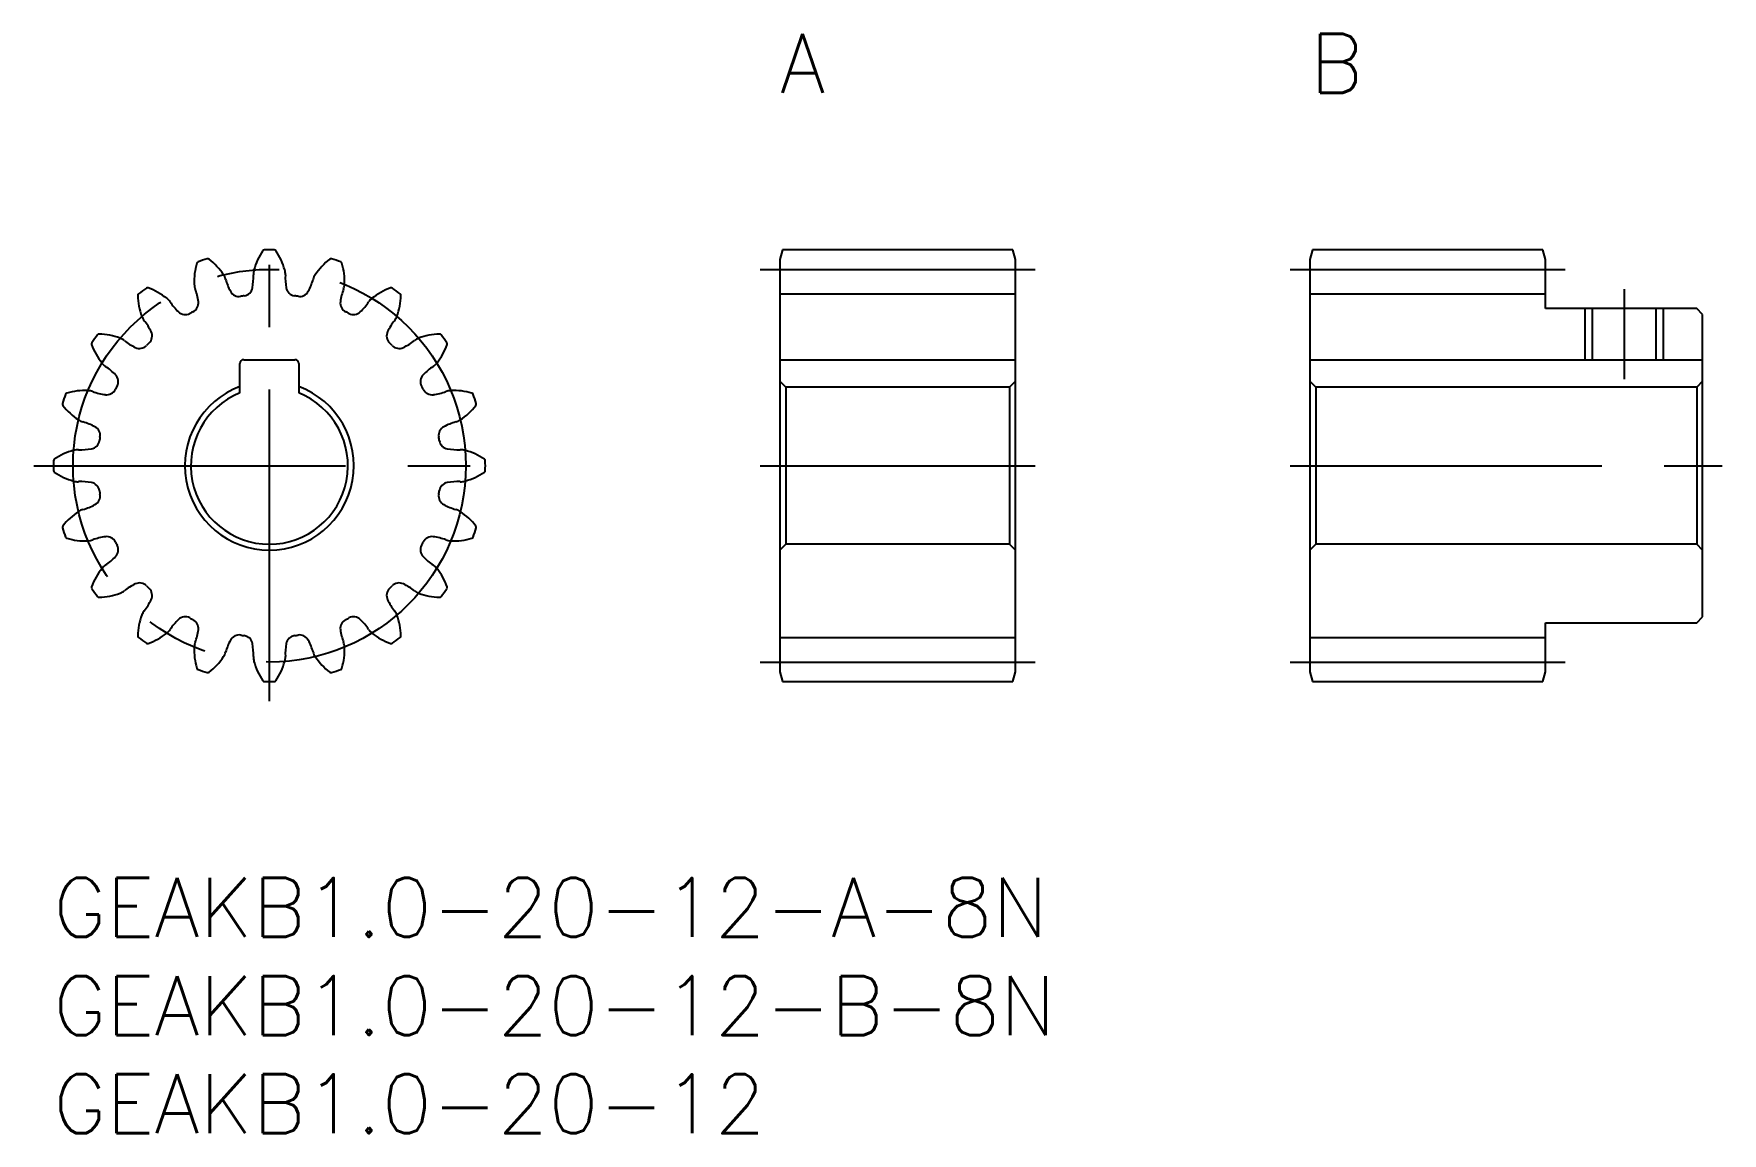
# Model space of a CAD drawing. Extents: x -1 to 85, y -13 to 43.
import ezdxf

# ---------------------------------------------------------------- set-up
doc = ezdxf.new("R2010")
doc.units = 0
doc.header["$LTSCALE"] = 0.5
doc.linetypes.add('CENTER', pattern=[50.8, 31.75, -6.35, 6.35, -6.35])
for name, color, linetype in [('MSM_CENTER', 1, 'CENTER'), ('MSM_CONTINUOUS', 7, 'CONTINUOUS'), ('MSM_NARROW', 5, 'CONTINUOUS'), ('MSM_PART_NUMBER', 7, 'CONTINUOUS')]:
    doc.layers.add(name, color=color, linetype=linetype)
doc.styles.get("Standard").update_dxf_attribs({"font": 'txt.shx', "height": 1, "bigfont": 'bigfont.shx'})

# ---------------------------------------------------------------- blocks, each defined once
blk = doc.blocks.new('*U3')
at = {"layer": 'MSM_PART_NUMBER'}
blk.add_text('GEAKB1.0-20-12-B-8N', height=3, dxfattribs=at).set_placement((0, -8))
blk = doc.blocks.new('*U4')
at = {"layer": 'MSM_PART_NUMBER'}
blk.add_text('GEAKB1.0-20-12-A-8N', height=3, dxfattribs=at).set_placement((0, -3))
blk = doc.blocks.new('*U5')
at = {"layer": 'MSM_PART_NUMBER'}
blk.add_text('A', height=3, dxfattribs=at).set_placement((37, 40))
blk = doc.blocks.new('*U6')
at = {"layer": 'MSM_PART_NUMBER'}
blk.add_text('B', height=3, dxfattribs=at).set_placement((64, 40))
blk = doc.blocks.new('*U7')
at = {"layer": 'MSM_PART_NUMBER'}
blk.add_text('GEAKB1.0-20-12', height=3, dxfattribs=at).set_placement((0, -13))

msp = doc.modelspace()

# ---------------------------------------------------------------- linework, layer by layer
at = {"layer": 'MSM_CENTER'}
for p, q in [((11, 9), (11, 33)), ((36, 31), (50, 31)), ((63, 31), (77, 31)), ((80, 30), (80, 25.4)), ((-1, 21), (23, 21)), ((36, 21), (50, 21)), ((63, 21), (85, 21)), ((36, 11), (50, 11)), ((63, 11), (77, 11))]:
    msp.add_line(p, q, dxfattribs=at)
msp.add_circle((11, 21), 10, dxfattribs=at)
at = {"layer": 'MSM_CONTINUOUS'}
for p, q in [((37.134, 32), (37, 31.5)), ((48.866, 32), (37.134, 32)), ((49, 31.5), (48.866, 32)), ((64.134, 32), (64, 31.5)), ((75.866, 32), (64.134, 32)), ((76, 31.5), (75.866, 32)), ((37, 31.5), (37, 10.5)), ((49, 10.5), (49, 31.5)), ((64, 31.5), (64, 10.5)), ((76, 29), (76, 31.5)), ((37, 29.75), (49, 29.75)), ((64, 29.75), (76, 29.75)), ((83.7, 29), (76, 29)), ((78.379, 29), (78.379, 26.4)), ((81.621, 29), (81.621, 26.4)), ((84, 28.7), (83.7, 29)), ((84, 13.3), (84, 28.7)), ((9.5, 24.708), (9.5, 26.2)), ((9.7, 26.4), (12.3, 26.4)), ((12.5, 26.2), (12.5, 24.708)), ((37, 26.4), (49, 26.4)), ((64, 26.4), (84, 26.4)), ((37.3, 25), (37, 25.3)), ((37.3, 25), (37.3, 17)), ((48.7, 25), (37.3, 25)), ((49, 25.3), (48.7, 25)), ((48.7, 25), (48.7, 17)), ((64.3, 25), (64, 25.3)), ((64.3, 25), (64.3, 17)), ((83.7, 25), (64.3, 25)), ((84, 25.3), (83.7, 25)), ((83.7, 25), (83.7, 17)), ((37.3, 17), (37, 16.7)), ((48.7, 17), (37.3, 17)), ((49, 16.7), (48.7, 17)), ((64.3, 17), (64, 16.7)), ((83.7, 17), (64.3, 17)), ((84, 16.7), (83.7, 17)), ((76, 10.5), (76, 13)), ((76, 13), (83.7, 13)), ((83.7, 13), (84, 13.3)), ((37, 12.25), (49, 12.25)), ((64, 12.25), (76, 12.25)), ((37, 10.5), (37.134, 10)), ((48.866, 10), (49, 10.5)), ((64, 10.5), (64.134, 10)), ((75.866, 10), (76, 10.5)), ((37.134, 10), (48.866, 10)), ((64.134, 10), (75.866, 10))]:
    msp.add_line(p, q, dxfattribs=at)
for centre, radius, start, end in [((13.428, 30.078), 3.333, 145.76897, 164.5), ((10.754, 31.897), 0.1, 91.2918, 145.76897), ((11, 21), 11, 88.7082, 91.2918), ((11.246, 31.897), 0.1, 34.23103, 88.7082), ((8.572, 30.078), 3.333, 15.5, 34.23103), ((10.503, 30.384), 3.333, 163.76897, 182.5), ((7.399, 31.288), 0.1, 109.2918, 163.76897), ((11, 21), 11, 106.7082, 109.2918), ((7.866, 31.44), 0.1, 52.23107, 106.7082), ((5.886, 28.884), 3.333, 33.5, 52.23103), ((11, 30.752), 0.814, 164.5, 182.21483), ((11, 30.752), 0.814, 357.78517, 15.5), ((16.114, 28.884), 3.333, 127.76897, 146.5), ((14.134, 31.44), 0.1, 73.2918, 127.76897), ((11, 21), 11, 70.7082, 73.2918), ((14.601, 31.288), 0.1, 16.23103, 70.7082), ((11.497, 30.384), 3.333, 357.5, 16.23103), ((7.987, 30.274), 0.814, 182.5, 200.21483), ((7.987, 30.274), 0.814, 15.78517, 33.5), ((11.73, 31.335), 3.077, 195.82519, 208.11594), ((7.112, 30.603), 3.077, 349.88406, 2.17481), ((14.888, 30.603), 3.077, 177.82519, 190.11594), ((10.27, 31.335), 3.077, 331.88406, 344.17481), ((14.013, 30.274), 0.814, 146.5, 164.21483), ((14.013, 30.274), 0.814, 339.78517, 357.5), ((4.396, 29.672), 0.1, 127.2918, 181.76897), ((7.628, 29.771), 3.333, 181.76897, 200.5), ((11, 21), 11, 124.7082, 127.2918), ((4.794, 29.96), 0.1, 70.23103, 124.7082), ((3.7, 26.918), 3.333, 51.5, 70.23103), ((5.268, 28.889), 0.814, 33.78517, 51.5), ((8.501, 31.055), 3.077, 213.82519, 226.11594), ((6.887, 29.285), 0.5, 296.40107, 7.88406), ((4.334, 28.932), 3.077, 7.88406, 20.17481), ((9.458, 30.12), 0.5, 208.11594, 279.59893), ((11, 21), 8.75, 98.40107, 99.59893), ((9.649, 30.151), 0.5, 278.40107, 349.88406), ((12.351, 30.151), 0.5, 190.11594, 261.59893), ((11, 21), 8.75, 80.40107, 81.59893), ((12.542, 30.12), 0.5, 260.40107, 331.88406), ((15.113, 29.285), 0.5, 172.11594, 243.59893), ((17.666, 28.932), 3.077, 159.82519, 172.11594), ((13.499, 31.055), 3.077, 313.88406, 326.17481), ((16.732, 28.889), 0.814, 128.5, 146.21483), ((18.3, 26.918), 3.333, 109.76897, 128.5), ((17.206, 29.96), 0.1, 55.2918, 109.76897), ((11, 21), 11, 52.7082, 55.2918), ((14.372, 29.771), 3.333, 339.5, 358.23103), ((17.604, 29.672), 0.1, 358.231, 52.7082), ((5.268, 28.889), 0.814, 200.5, 218.21483), ((2.21, 26.484), 3.077, 25.88406, 38.17481), ((6.715, 29.197), 0.5, 226.11594, 297.59893), ((11, 21), 8.75, 116.40107, 117.59893), ((11, 21), 8.75, 62.40107, 63.59893), ((15.285, 29.197), 0.5, 242.40107, 313.88406), ((19.79, 26.484), 3.077, 141.82519, 154.11594), ((16.732, 28.889), 0.814, 321.78517, 339.5), ((11, 21), 11, 142.7082, 145.2918), ((2.328, 27.604), 0.1, 88.23103, 142.7082), ((2.229, 24.372), 3.333, 69.5, 88.23103), ((4.528, 27.609), 0.5, 314.40107, 25.88406), ((17.472, 27.609), 0.5, 154.11594, 225.59893), ((19.771, 24.372), 3.333, 91.76897, 110.5), ((19.672, 27.604), 0.1, 37.2918, 91.76897), ((11, 21), 11, 34.7082, 37.2918), ((2.04, 27.206), 0.1, 145.2918, 199.76897), ((5.082, 28.3), 3.333, 199.76897, 218.5), ((3.111, 26.732), 0.814, 51.78517, 69.5), ((5.516, 29.79), 3.077, 231.82519, 244.11594), ((4.391, 27.472), 0.5, 244.11594, 315.59893), ((11, 21), 8.75, 134.40107, 135.59893), ((11, 21), 8.75, 44.40107, 45.59893), ((17.609, 27.472), 0.5, 224.40107, 295.88406), ((16.484, 29.79), 3.077, 295.88406, 308.17481), ((18.889, 26.732), 0.814, 110.5, 128.21483), ((16.918, 28.3), 3.333, 321.5, 340.23103), ((19.96, 27.206), 0.1, 340.23103, 34.7082), ((3.111, 26.732), 0.814, 218.5, 236.21483), ((0.945, 23.499), 3.077, 43.88406, 56.17481), ((9.7, 26.2), 0.2, 90, 180), ((12.3, 26.2), 0.2, 0, 90), ((21.055, 23.499), 3.077, 123.82519, 136.11594), ((18.889, 26.732), 0.814, 303.78517, 321.5), ((2.803, 25.285), 0.5, 332.40107, 43.88406), ((11, 21), 8.75, 152.40107, 153.59893), ((11, 21), 4.3, 110.41621, 69.58379), ((19.197, 25.285), 0.5, 136.11594, 207.59891), ((11, 21), 8.75, 26.40107, 27.59893), ((0.56, 24.134), 0.1, 163.2918, 217.76897), ((11, 21), 11, 160.7082, 163.2918), ((0.712, 24.601), 0.1, 106.23103, 160.7082), ((1.616, 21.497), 3.333, 87.5, 106.23103), ((1.726, 24.013), 0.814, 69.78517, 87.5), ((3.068, 27.666), 3.077, 249.82519, 262.11594), ((2.715, 25.113), 0.5, 262.11594, 333.59893), ((11, 21), 4, 112.02431, 67.97569), ((19.285, 25.113), 0.5, 206.40107, 277.88406), ((18.932, 27.666), 3.077, 277.88406, 290.17481), ((20.274, 24.013), 0.814, 92.5, 110.21483), ((20.384, 21.497), 3.333, 73.76897, 92.5), ((21.288, 24.601), 0.1, 19.2918, 73.76897), ((11, 21), 11, 16.7082, 19.2918), ((21.44, 24.134), 0.1, 322.231, 16.7082), ((3.116, 26.114), 3.333, 217.76897, 236.5), ((1.726, 24.013), 0.814, 236.5, 254.21483), ((0.665, 20.27), 3.077, 61.88406, 74.17481), ((21.335, 20.27), 3.077, 105.82519, 118.11594), ((20.274, 24.013), 0.814, 285.78517, 303.5), ((18.884, 26.114), 3.333, 303.5, 322.23103), ((1.88, 22.542), 0.5, 350.40107, 61.88406), ((11, 21), 8.75, 170.40107, 171.59893), ((20.12, 22.542), 0.5, 118.11594, 189.59893), ((11, 21), 8.75, 8.40107, 9.59893), ((1.922, 18.572), 3.333, 105.5, 124.23103), ((1.248, 21), 0.814, 87.78517, 105.5), ((1.397, 24.888), 3.077, 267.82519, 280.11594), ((1.849, 22.351), 0.5, 280.11594, 351.59893), ((20.151, 22.351), 0.5, 188.40107, 259.88406), ((20.603, 24.888), 3.077, 259.88406, 272.17481), ((20.752, 21), 0.814, 74.5, 92.21483), ((20.078, 18.572), 3.333, 55.76897, 74.5), ((11, 21), 11, 178.7082, 181.2918), ((0.103, 21.246), 0.1, 124.23103, 178.7082), ((0.103, 20.754), 0.1, 181.2918, 235.76897), ((1.922, 23.428), 3.333, 235.76897, 254.5), ((20.078, 23.428), 3.333, 285.5, 304.23103), ((21.897, 21.246), 0.1, 1.2918, 55.76897), ((21.897, 20.754), 0.1, 304.23103, 358.7082), ((11, 21), 11, 358.7082, 1.2918), ((1.248, 21), 0.814, 254.5, 272.21483), ((1.397, 17.112), 3.077, 79.88406, 92.17481), ((1.849, 19.649), 0.5, 8.40107, 79.88406), ((20.151, 19.649), 0.5, 100.11594, 171.59891), ((20.603, 17.112), 3.077, 87.82519, 100.11594), ((20.752, 21), 0.814, 267.78517, 285.5), ((0.665, 21.73), 3.077, 285.82519, 298.11594), ((1.88, 19.458), 0.5, 298.11594, 9.59893), ((11, 21), 8.75, 188.40107, 189.59893), ((20.12, 19.458), 0.5, 170.40107, 241.88406), ((11, 21), 8.75, 350.40107, 351.59893), ((21.335, 21.73), 3.077, 241.88406, 254.17481), ((3.116, 15.886), 3.333, 123.5, 142.23103), ((1.726, 17.987), 0.814, 105.78517, 123.5), ((20.274, 17.987), 0.814, 56.5, 74.21483), ((18.884, 15.886), 3.333, 37.76897, 56.5), ((0.56, 17.866), 0.1, 142.23103, 196.7082), ((11, 21), 11, 196.7082, 199.2918), ((0.712, 17.399), 0.1, 199.2918, 253.76897), ((1.616, 20.503), 3.333, 253.76897, 272.5), ((1.726, 17.987), 0.814, 272.5, 290.21483), ((3.068, 14.334), 3.077, 97.88406, 110.17481), ((2.715, 16.887), 0.5, 26.40107, 97.88406), ((19.285, 16.887), 0.5, 82.11594, 153.59891), ((18.932, 14.334), 3.077, 69.82519, 82.11594), ((20.274, 17.987), 0.814, 249.78517, 267.5), ((20.384, 20.503), 3.333, 267.5, 286.23103), ((21.288, 17.399), 0.1, 286.23103, 340.7082), ((11, 21), 11, 340.7082, 343.2918), ((21.44, 17.866), 0.1, 343.2918, 37.76897), ((0.945, 18.501), 3.077, 303.82519, 316.11594), ((11, 21), 8.75, 206.40107, 207.59893), ((2.803, 16.715), 0.5, 316.11594, 27.59893), ((19.197, 16.715), 0.5, 152.40107, 223.88406), ((11, 21), 8.75, 332.40107, 333.59893), ((21.055, 18.501), 3.077, 223.88406, 236.17481), ((5.082, 13.7), 3.333, 141.5, 160.23103), ((3.111, 15.268), 0.814, 123.78517, 141.5), ((18.889, 15.268), 0.814, 38.5, 56.21483), ((16.918, 13.7), 3.333, 19.76897, 38.5), ((2.04, 14.794), 0.1, 160.23103, 214.7082), ((11, 21), 11, 214.7082, 217.2918), ((3.111, 15.268), 0.814, 290.5, 308.21483), ((5.516, 12.21), 3.077, 115.88406, 128.17481), ((4.391, 14.528), 0.5, 44.40107, 115.88406), ((11, 21), 8.75, 224.40107, 225.59893), ((4.528, 14.391), 0.5, 334.11594, 45.59893), ((17.472, 14.391), 0.5, 134.40107, 205.88406), ((11, 21), 8.75, 314.40107, 315.59893), ((17.609, 14.528), 0.5, 64.11594, 135.59891), ((16.484, 12.21), 3.077, 51.82519, 64.11594), ((18.889, 15.268), 0.814, 231.78517, 249.5), ((11, 21), 11, 322.7082, 325.2918), ((19.96, 14.794), 0.1, 325.2918, 19.76897), ((2.328, 14.396), 0.1, 217.2918, 271.76897), ((2.229, 17.628), 3.333, 271.76897, 290.5), ((2.21, 15.516), 3.077, 321.82519, 334.11594), ((19.79, 15.516), 3.077, 205.88406, 218.17481), ((19.771, 17.628), 3.333, 249.5, 268.23103), ((19.672, 14.396), 0.1, 268.23103, 322.7082), ((7.628, 12.229), 3.333, 159.5, 178.23103), ((5.268, 13.111), 0.814, 141.78517, 159.5), ((8.501, 10.945), 3.077, 133.88406, 146.17481), ((6.715, 12.803), 0.5, 62.40107, 133.88406), ((11, 21), 8.75, 242.40107, 243.59893), ((6.887, 12.715), 0.5, 352.11594, 63.59893), ((15.113, 12.715), 0.5, 116.40107, 187.88406), ((11, 21), 8.75, 296.40107, 297.59893), ((15.285, 12.803), 0.5, 46.11594, 117.59893), ((13.499, 10.945), 3.077, 33.82519, 46.11594), ((16.732, 13.111), 0.814, 20.5, 38.21483), ((14.372, 12.229), 3.333, 1.76897, 20.5), ((4.396, 12.328), 0.1, 178.231, 232.7082), ((11, 21), 11, 232.7082, 235.2918), ((3.7, 15.082), 3.333, 289.76897, 308.5), ((5.268, 13.111), 0.814, 308.5, 326.21483), ((4.334, 13.068), 3.077, 339.82519, 352.11594), ((11.73, 10.665), 3.077, 151.88406, 164.17481), ((9.458, 11.88), 0.5, 80.40107, 151.88406), ((11, 21), 8.75, 260.40107, 261.59893), ((9.649, 11.849), 0.5, 10.11594, 81.59893), ((12.351, 11.849), 0.5, 98.40107, 169.88406), ((11, 21), 8.75, 278.40107, 279.59893), ((12.542, 11.88), 0.5, 28.11594, 99.59893), ((10.27, 10.665), 3.077, 15.82519, 28.11594), ((17.666, 13.068), 3.077, 187.88406, 200.17481), ((16.732, 13.111), 0.814, 213.78517, 231.5), ((18.3, 15.082), 3.333, 231.5, 250.23103), ((11, 21), 11, 304.7082, 307.2918), ((17.604, 12.328), 0.1, 307.2918, 1.76897), ((4.794, 12.04), 0.1, 235.2918, 289.76897), ((10.503, 11.616), 3.333, 177.5, 196.23103), ((7.987, 11.726), 0.814, 159.78517, 177.5), ((5.886, 13.116), 3.333, 307.76897, 326.5), ((7.987, 11.726), 0.814, 326.5, 344.21483), ((7.112, 11.397), 3.077, 357.82519, 10.11594), ((11, 11.248), 0.814, 177.78517, 195.5), ((11, 11.248), 0.814, 344.5, 2.21483), ((14.888, 11.397), 3.077, 169.88406, 182.17481), ((14.013, 11.726), 0.814, 195.78517, 213.5), ((16.114, 13.116), 3.333, 213.5, 232.23103), ((11.497, 11.616), 3.333, 343.76897, 2.5), ((14.013, 11.726), 0.814, 2.5, 20.21483), ((17.206, 12.04), 0.1, 250.23103, 304.7082), ((7.399, 10.712), 0.1, 196.23103, 250.7082), ((11, 21), 11, 250.7082, 253.2918), ((7.866, 10.56), 0.1, 253.2918, 307.76897), ((13.428, 11.922), 3.333, 195.5, 214.23103), ((8.572, 11.922), 3.333, 325.76897, 344.5), ((14.134, 10.56), 0.1, 232.23103, 286.7082), ((11, 21), 11, 286.7082, 289.2918), ((14.601, 10.712), 0.1, 289.2918, 343.76897), ((10.754, 10.103), 0.1, 214.23103, 268.7082), ((11, 21), 11, 268.7082, 271.2918), ((11.246, 10.103), 0.1, 271.2918, 325.76897)]:
    msp.add_arc(centre, radius, start, end, dxfattribs=at)
at = {"layer": 'MSM_NARROW'}
for p, q in [((78, 29), (78, 26.4)), ((82, 29), (82, 26.4))]:
    msp.add_line(p, q, dxfattribs=at)

# ---------------------------------------------------------------- block references
at = {"layer": 'MSM_CONTINUOUS'}
for name in ['*U5', '*U6', '*U4', '*U3', '*U7']:
    msp.add_blockref(name, (0, 0), dxfattribs=at)

doc.saveas('drawing.dxf')
